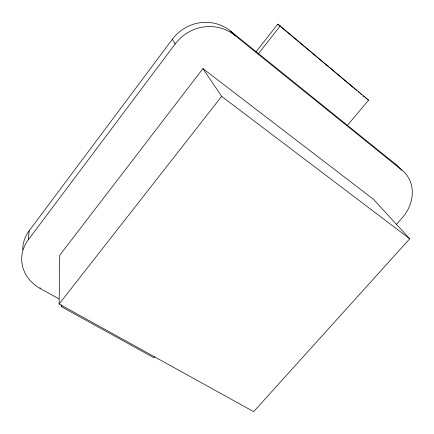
<?xml version="1.0" encoding="UTF-8"?>
<svg xmlns="http://www.w3.org/2000/svg" width="434" height="434" viewBox="0 0 434 434"><rect width="100%" height="100%" fill="white"/><g stroke="black" fill="none" stroke-linecap="round" stroke-linejoin="round"><path stroke-width="0.65" d="M154.77 356.721L153.896 357.757L61.324 306.632L61.34 304.701M59.122 304.039L59.773 255.176L202.933 68.615L373.321 199.195L409.734 238.781L253.678 411.654L59.122 304.039L221.638 96.359L202.933 68.615M58.964 298.901L40.123 288.42L40.161 287.785M40.123 288.42A40.183 35.018 -1.2 0 1 28.286 239.823L29.17 230.758L172.293 39.331A41.615 40.259 -54.5 0 1 230.508 31.009L394.311 163.179L401.998 170.166A38.067 32.067 -39.6 0 1 401.879 218.264L396.112 224.725M28.286 239.823L175.152 44.008A42.673 41.181 -52.1 0 1 234.875 35.414L401.998 170.166M256.212 51.651L277.722 24.158L280.152 25.986L368.564 100.167L346.983 125.871M258.246 53.935L280.152 25.986M61.324 306.632L62.154 305.574M221.638 96.359L409.734 238.781M365.347 97.666L368.564 100.167M277.722 24.158L356.531 90.272M358.088 91.579L359.124 92.447M360.681 93.749L361.717 94.623M363.269 95.925L364.31 96.798M230.508 31.009L234.875 35.414M172.293 39.331L175.152 44.008M22.736 249.897A39.228 34.384 -0.7 0 1 29.17 230.758M394.311 163.179A37.205 31.557 -40 0 1 398.423 167.307"/></g></svg>
